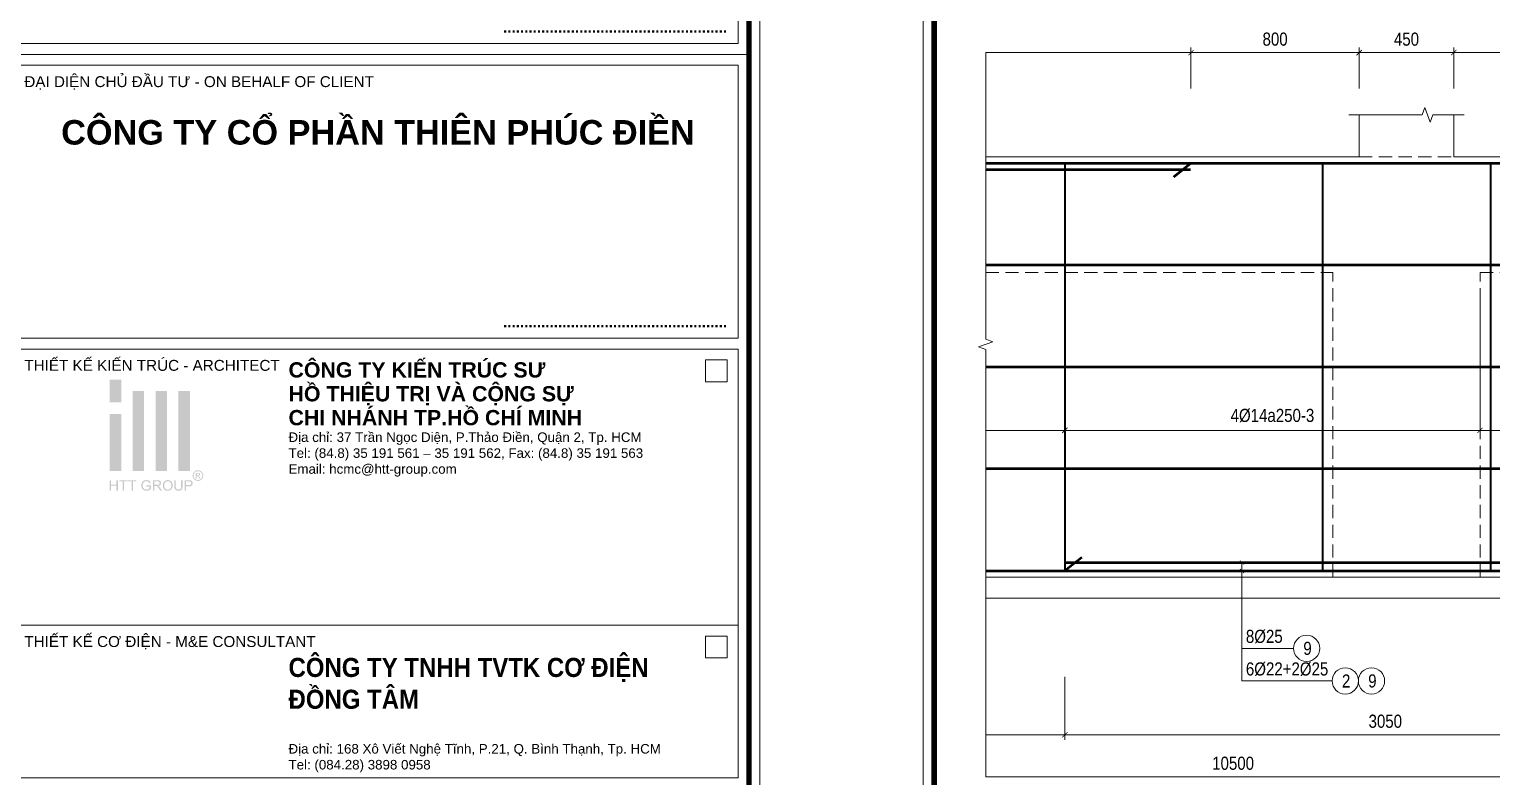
# Model space of a CAD drawing. Header units: millimetres. Extents: x 3014920 to 3563667, y -1638653 to -1356471.
# Drawn here: x 3232761 to 3239720, y -1613553 to -1609997 of the extents above; entities that cross this region are included whole.
import ezdxf
from ezdxf.enums import TextEntityAlignment as Align
from ezdxf.xclip import XClip

# ---------------------------------------------------------------- set-up
doc = ezdxf.new("R2010")
doc.units = ezdxf.units.MM
doc.header["$MEASUREMENT"] = 0
doc.header["$XCLIPFRAME"] = 0
doc.header["$PDMODE"] = 2
doc.linetypes.add('HIDDEN', pattern=[0.375, 0.25, -0.125])
doc.layers.get('0').update_dxf_attribs({"lineweight": 9})
doc.layers.get('Defpoints').update_dxf_attribs({"color": 10, "lineweight": 0})
for name, color, linetype, lineweight in [('CDAI', 21, 'Continuous', 40), ('CTHEP', 50, 'Continuous', 50), ('DBAO', 90, 'Continuous', 13), ('DGIONG', 130, 'Continuous', 13), ('DMo', 9, 'HIDDEN', 9), ('KTH', 154, 'Continuous', 9), ('Net khuat', 8, 'HIDDEN', 13), ('TEXT', 7, 'Continuous', 15)]:
    doc.layers.add(name, color=color, linetype=linetype, lineweight=lineweight)
doc.styles.add('CHG_XX_Khung ten$0$A1 BORDER$0$ARIAL', font='arial.ttf')
doc.styles.add('CHG_XX_Khung ten$0$A1 BORDER$0$Arial - Bold', font='arialbd.ttf', dxfattribs={"height": 2.5})
doc.styles.add('CHG_XX_Khung ten$0$A1 BORDER$0$Title Block DD$0$ARIAL', font='arial.ttf')
doc.styles.add('CHG_XX_Khung ten$0$A1 BORDER$0$Title Block DD$0$Arial - Bold', font='arialbd.ttf', dxfattribs={"height": 2.5})
doc.styles.add('Star-HelCon', font='VHELVCN_0.TTF')
doc.styles.add('TTP-HelCon', font='VHELVCN_0.TTF')
doc.styles.add('VNI-HELVE-CONDENSE', font='VHELVCN_0.TTF')
doc.dimstyles.new('kc-25', dxfattribs={"dimtxt": 62.5, "dimasz": 20, "dimexe": 20, "dimexo": 50, "dimgap": 25, "dimtad": 3, "dimdec": 0, "dimzin": 0, "dimdsep": 46, "dimtxsty": 'VNI-HELVE-CONDENSE', "dimblk": 'DIM', "dimcen": 2.5, "dimclrd": 256, "dimclre": 154, "dimclrt": 7, "dimaunit": 1, "dimadec": 0, "dimazin": 0, "dimtfac": 1, "dimtdec": 0, "dimtix": 1, "dimtmove": 0, "dimatfit": 3, "dimldrblk": 'DOT', "dimfxl": 1, "dimtolj": 1, "dimtzin": 0, "dimarcsym": 0})
doc.dimstyles.new('TTP-25', dxfattribs={"dimscale": 25, "dimtxt": 2.5, "dimasz": 1, "dimexe": 1, "dimexo": 1, "dimgap": 0.09, "dimtad": 0, "dimdec": 4, "dimrnd": 1, "dimzin": 9, "dimdsep": 46, "dimtxsty": 'TTP-HelCon', "dimblk": 'ARCHTICK', "dimcen": 0.09, "dimdle": 1.5, "dimclrd": 256, "dimclre": 256, "dimclrt": 7, "dimadec": 0, "dimazin": 0, "dimtfac": 1, "dimtdec": 4, "dimtmove": 0, "dimatfit": 3, "dimldrblk": 'ARCHTICK', "dimfxl": 1, "dimtvp": 1, "dimtolj": 1, "dimtzin": 0, "dimarcsym": 0})

# ---------------------------------------------------------------- blocks, each defined once
blk = doc.blocks.new('_ArchTick')
at = {"color": 0, "linetype": 'ByBlock', "const_width": 0.15}
blk.add_lwpolyline([(-0.5, -0.5), (0.5, 0.5)], dxfattribs=at)
blk = doc.blocks.new('*D638')
at = {"layer": 'Defpoints', "color": 0, "transparency": 16777216}
for p in [(24750, -602.9), (28050, -602.9), (28050, -800)]:
    blk.add_point(p, dxfattribs=at)
at = {"layer": 'KTH', "lineweight": -2, "transparency": 16777216}
for p, q in [((24750, -627.9), (24750, -825)), ((28050, -627.9), (28050, -825)), ((24712.5, -800), (28087.5, -800))]:
    blk.add_line(p, q, dxfattribs=at)
at = {"layer": 'KTH', "lineweight": -2, "transparency": 16777216, "xscale": 25, "yscale": 25, "zscale": 25, "rotation": 180}
blk.add_blockref('_ArchTick', (24750, -800), dxfattribs=at)
at = {"layer": 'KTH', "lineweight": -2, "transparency": 16777216, "xscale": 25, "yscale": 25, "zscale": 25}
blk.add_blockref('_ArchTick', (28050, -800), dxfattribs=at)
at = {"layer": 'KTH', "color": 7, "transparency": 16777216, "insert": (26400, -730.1), "char_height": 62.5, "attachment_point": 5, "style": 'TTP-HelCon'}
blk.add_mtext('\\A1;6Þ14a300-3', dxfattribs=at)
blk = doc.blocks.new('*D642')
at = {"layer": 'Defpoints', "color": 0, "transparency": 16777216}
for p in [(24750, -1729.8), (28700, -1729.8), (28700, -2030.8)]:
    blk.add_point(p, dxfattribs=at)
at = {"layer": 'KTH', "lineweight": -2, "transparency": 16777216}
for p, q in [((24750, -1754.8), (24750, -2055.8)), ((28700, -1754.8), (28700, -2055.8)), ((24712.5, -2030.8), (28737.5, -2030.8))]:
    blk.add_line(p, q, dxfattribs=at)
at = {"layer": 'KTH', "lineweight": -2, "transparency": 16777216, "xscale": 25, "yscale": 25, "zscale": 25, "rotation": 180}
blk.add_blockref('_ArchTick', (24750, -2030.8), dxfattribs=at)
at = {"layer": 'KTH', "lineweight": -2, "transparency": 16777216, "xscale": 25, "yscale": 25, "zscale": 25}
blk.add_blockref('_ArchTick', (28700, -2030.8), dxfattribs=at)
at = {"layer": 'KTH', "color": 7, "transparency": 16777216, "insert": (26725, -1967), "char_height": 62.5, "attachment_point": 5, "style": 'TTP-HelCon'}
blk.add_mtext('\\A1;3950', dxfattribs=at)
blk = doc.blocks.new('*D647')
at = {"layer": 'Defpoints', "color": 0, "transparency": 16777216}
for p in [(22750, -2030.8), (33200, -2129.8), (33200, -2230.8)]:
    blk.add_point(p, dxfattribs=at)
at = {"layer": 'KTH', "lineweight": -2, "transparency": 16777216}
for p, q in [((22750, -2055.8), (22750, -2255.8)), ((33200, -2154.8), (33200, -2255.8)), ((22712.5, -2230.8), (33237.5, -2230.8))]:
    blk.add_line(p, q, dxfattribs=at)
at = {"layer": 'KTH', "lineweight": -2, "transparency": 16777216, "xscale": 25, "yscale": 25, "zscale": 25, "rotation": 180}
blk.add_blockref('_ArchTick', (22750, -2230.8), dxfattribs=at)
at = {"layer": 'KTH', "lineweight": -2, "transparency": 16777216, "xscale": 25, "yscale": 25, "zscale": 25}
blk.add_blockref('_ArchTick', (33200, -2230.8), dxfattribs=at)
at = {"layer": 'KTH', "color": 7, "transparency": 16777216, "insert": (27975, -2166.9), "char_height": 62.5, "attachment_point": 5, "style": 'TTP-HelCon'}
blk.add_mtext('\\A1;10450', dxfattribs=at)
blk = doc.blocks.new('*D652')
at = {"layer": 'Defpoints', "color": 0, "transparency": 16777216}
for p in [(28750, 574), (24050, 300), (28750, 300)]:
    blk.add_point(p, dxfattribs=at)
at = {"layer": 'KTH', "lineweight": -2, "transparency": 16777216}
for p, q in [((24012.5, 574), (28787.5, 574)), ((24050, 325), (24050, 599)), ((28750, 325), (28750, 599))]:
    blk.add_line(p, q, dxfattribs=at)
at = {"layer": 'KTH', "lineweight": -2, "transparency": 16777216, "xscale": 25, "yscale": 25, "zscale": 25, "rotation": 180}
blk.add_blockref('_ArchTick', (24050, 574), dxfattribs=at)
at = {"layer": 'KTH', "lineweight": -2, "transparency": 16777216, "xscale": 25, "yscale": 25, "zscale": 25}
blk.add_blockref('_ArchTick', (28750, 574), dxfattribs=at)
at = {"layer": 'KTH', "color": 7, "transparency": 16777216, "insert": (26400, 637.8), "char_height": 62.5, "attachment_point": 5, "style": 'TTP-HelCon'}
blk.add_mtext('\\A1;4700', dxfattribs=at)
blk = doc.blocks.new('*D1928')
at = {"layer": 'Defpoints', "color": 0, "transparency": 16777216}
for p in [(62649.6, 496), (58849.7, 300), (62649.6, 300)]:
    blk.add_point(p, dxfattribs=at)
at = {"layer": 'KTH', "lineweight": -2, "transparency": 16777216}
for p, q in [((58812.2, 496), (62687.1, 496)), ((58849.7, 325), (58849.7, 521)), ((62649.6, 325), (62649.6, 521))]:
    blk.add_line(p, q, dxfattribs=at)
at = {"layer": 'KTH', "lineweight": -2, "transparency": 16777216, "xscale": 25, "yscale": 25, "zscale": 25, "rotation": 180}
blk.add_blockref('_ArchTick', (58849.7, 496), dxfattribs=at)
at = {"layer": 'KTH', "lineweight": -2, "transparency": 16777216, "xscale": 25, "yscale": 25, "zscale": 25}
blk.add_blockref('_ArchTick', (62649.6, 496), dxfattribs=at)
at = {"layer": 'KTH', "color": 7, "transparency": 16777216, "insert": (60749.7, 559.8), "char_height": 62.5, "attachment_point": 5, "style": 'TTP-HelCon'}
blk.add_mtext('\\A1;3800', dxfattribs=at)
blk = doc.blocks.new('*D1932')
at = {"layer": 'Defpoints', "color": 0, "transparency": 16777216}
for p in [(64600, 496), (63900, 300), (64600, 300)]:
    blk.add_point(p, dxfattribs=at)
at = {"layer": 'KTH', "lineweight": -2, "transparency": 16777216}
for p, q in [((63862.5, 496), (64637.5, 496)), ((63900, 325), (63900, 521)), ((64600, 325), (64600, 521))]:
    blk.add_line(p, q, dxfattribs=at)
at = {"layer": 'KTH', "lineweight": -2, "transparency": 16777216, "xscale": 25, "yscale": 25, "zscale": 25, "rotation": 180}
blk.add_blockref('_ArchTick', (63900, 496), dxfattribs=at)
at = {"layer": 'KTH', "lineweight": -2, "transparency": 16777216, "xscale": 25, "yscale": 25, "zscale": 25}
blk.add_blockref('_ArchTick', (64600, 496), dxfattribs=at)
at = {"layer": 'KTH', "color": 7, "transparency": 16777216, "insert": (64250, 559.8), "char_height": 62.5, "attachment_point": 5, "style": 'TTP-HelCon'}
blk.add_mtext('\\A1;700', dxfattribs=at)
blk = doc.blocks.new('*D1940')
at = {"layer": 'Defpoints', "color": 0, "transparency": 16777216}
for p in [(57600, -2448.4), (68100, -2448.4), (68100, -2949.4)]:
    blk.add_point(p, dxfattribs=at)
at = {"layer": 'KTH', "lineweight": -2, "transparency": 16777216}
for p, q in [((57600, -2473.4), (57600, -2974.4)), ((68100, -2473.4), (68100, -2974.4)), ((57562.5, -2949.4), (68137.5, -2949.4))]:
    blk.add_line(p, q, dxfattribs=at)
at = {"layer": 'KTH', "lineweight": -2, "transparency": 16777216, "xscale": 25, "yscale": 25, "zscale": 25, "rotation": 180}
blk.add_blockref('_ArchTick', (57600, -2949.4), dxfattribs=at)
at = {"layer": 'KTH', "lineweight": -2, "transparency": 16777216, "xscale": 25, "yscale": 25, "zscale": 25}
blk.add_blockref('_ArchTick', (68100, -2949.4), dxfattribs=at)
at = {"layer": 'KTH', "color": 7, "transparency": 16777216, "insert": (62850, -2885.5), "char_height": 62.5, "attachment_point": 5, "style": 'TTP-HelCon'}
blk.add_mtext('\\A1;10500', dxfattribs=at)
blk = doc.blocks.new('*D1949')
at = {"layer": 'Defpoints', "color": 0, "transparency": 16777216}
for p in [(60750, -2448.4), (62049.4, -2448.4), (60750, -2749.4)]:
    blk.add_point(p, dxfattribs=at)
at = {"layer": 'KTH', "lineweight": -2, "transparency": 16777216}
for p, q in [((60750, -2473.4), (60750, -2774.4)), ((62049.4, -2473.4), (62049.4, -2774.4)), ((62086.9, -2749.4), (60712.5, -2749.4))]:
    blk.add_line(p, q, dxfattribs=at)
at = {"layer": 'KTH', "lineweight": -2, "transparency": 16777216, "xscale": 25, "yscale": 25, "zscale": 25, "rotation": 180}
blk.add_blockref('_ArchTick', (60750, -2749.4), dxfattribs=at)
at = {"layer": 'KTH', "lineweight": -2, "transparency": 16777216, "xscale": 25, "yscale": 25, "zscale": 25}
blk.add_blockref('_ArchTick', (62049.4, -2749.4), dxfattribs=at)
at = {"layer": 'KTH', "color": 7, "transparency": 16777216, "insert": (61399.7, -2685.6), "char_height": 62.5, "attachment_point": 5, "style": 'TTP-HelCon'}
blk.add_mtext('\\A1;1299', dxfattribs=at)
blk = doc.blocks.new('*D1954')
at = {"layer": 'Defpoints', "color": 0, "transparency": 16777216}
for p in [(64025, -627.9), (65099.9, -627.9), (65099.9, -1301.2)]:
    blk.add_point(p, dxfattribs=at)
at = {"layer": 'KTH', "lineweight": -2, "transparency": 16777216}
for p, q in [((64025, -652.9), (64025, -1326.2)), ((65099.9, -652.9), (65099.9, -1326.2)), ((63987.5, -1301.2), (65137.4, -1301.2))]:
    blk.add_line(p, q, dxfattribs=at)
at = {"layer": 'KTH', "lineweight": -2, "transparency": 16777216, "xscale": 25, "yscale": 25, "zscale": 25, "rotation": 180}
blk.add_blockref('_ArchTick', (64025, -1301.2), dxfattribs=at)
at = {"layer": 'KTH', "lineweight": -2, "transparency": 16777216, "xscale": 25, "yscale": 25, "zscale": 25}
blk.add_blockref('_ArchTick', (65099.9, -1301.2), dxfattribs=at)
at = {"layer": 'KTH', "color": 7, "transparency": 16777216, "insert": (64562.5, -1231.3), "char_height": 62.5, "attachment_point": 5, "style": 'TTP-HelCon'}
blk.add_mtext('\\A1;4Þ14a250-3', dxfattribs=at)
blk = doc.blocks.new('*D1955')
at = {"layer": 'Defpoints', "color": 0, "transparency": 16777216}
for p in [(60750, -627.9), (62049.4, -627.9), (62049.4, -1301.2)]:
    blk.add_point(p, dxfattribs=at)
at = {"layer": 'KTH', "lineweight": -2, "transparency": 16777216}
for p, q in [((60750, -652.9), (60750, -1326.2)), ((62049.4, -652.9), (62049.4, -1326.2)), ((60712.5, -1301.2), (62086.9, -1301.2))]:
    blk.add_line(p, q, dxfattribs=at)
at = {"layer": 'KTH', "lineweight": -2, "transparency": 16777216, "xscale": 25, "yscale": 25, "zscale": 25, "rotation": 180}
blk.add_blockref('_ArchTick', (60750, -1301.2), dxfattribs=at)
at = {"layer": 'KTH', "lineweight": -2, "transparency": 16777216, "xscale": 25, "yscale": 25, "zscale": 25}
blk.add_blockref('_ArchTick', (62049.4, -1301.2), dxfattribs=at)
at = {"layer": 'KTH', "color": 7, "transparency": 16777216, "insert": (61399.7, -1231.3), "char_height": 62.5, "attachment_point": 5, "style": 'TTP-HelCon'}
blk.add_mtext('\\A1;4Þ14a300-3', dxfattribs=at)
blk = doc.blocks.new('*D1956')
at = {"layer": 'Defpoints', "color": 0, "transparency": 16777216}
for p in [(62049.4, -627.9), (64025, -627.9), (64025, -1301.2)]:
    blk.add_point(p, dxfattribs=at)
at = {"layer": 'KTH', "lineweight": -2, "transparency": 16777216}
for p, q in [((62049.4, -652.9), (62049.4, -1326.2)), ((64025, -652.9), (64025, -1326.2)), ((62011.9, -1301.2), (64062.5, -1301.2))]:
    blk.add_line(p, q, dxfattribs=at)
at = {"layer": 'KTH', "lineweight": -2, "transparency": 16777216, "xscale": 25, "yscale": 25, "zscale": 25, "rotation": 180}
blk.add_blockref('_ArchTick', (62049.4, -1301.2), dxfattribs=at)
at = {"layer": 'KTH', "lineweight": -2, "transparency": 16777216, "xscale": 25, "yscale": 25, "zscale": 25}
blk.add_blockref('_ArchTick', (64025, -1301.2), dxfattribs=at)
at = {"layer": 'KTH', "color": 7, "transparency": 16777216, "insert": (63037.2, -1231.3), "char_height": 62.5, "attachment_point": 5, "style": 'TTP-HelCon'}
blk.add_mtext('\\A1;4Þ14a250-3', dxfattribs=at)
blk = doc.blocks.new('*D1958')
at = {"layer": 'Defpoints', "color": 0, "transparency": 16777216}
for p in [(63450, 496), (62649.6, 300), (63450, 300)]:
    blk.add_point(p, dxfattribs=at)
at = {"layer": 'KTH', "lineweight": -2, "transparency": 16777216}
for p, q in [((62612.1, 496), (63487.5, 496)), ((62649.6, 325), (62649.6, 521)), ((63450, 325), (63450, 521))]:
    blk.add_line(p, q, dxfattribs=at)
at = {"layer": 'KTH', "lineweight": -2, "transparency": 16777216, "xscale": 25, "yscale": 25, "zscale": 25, "rotation": 180}
blk.add_blockref('_ArchTick', (62649.6, 496), dxfattribs=at)
at = {"layer": 'KTH', "lineweight": -2, "transparency": 16777216, "xscale": 25, "yscale": 25, "zscale": 25}
blk.add_blockref('_ArchTick', (63450, 496), dxfattribs=at)
at = {"layer": 'KTH', "color": 7, "transparency": 16777216, "insert": (63049.8, 559.8), "char_height": 62.5, "attachment_point": 5, "style": 'TTP-HelCon'}
blk.add_mtext('\\A1;800', dxfattribs=at)
blk = doc.blocks.new('*D1960')
at = {"layer": 'Defpoints', "color": 0, "transparency": 16777216}
for p in [(62049.4, -2448.4), (65098.9, -2473.4), (62049.4, -2749.4)]:
    blk.add_point(p, dxfattribs=at)
at = {"layer": 'KTH', "lineweight": -2, "transparency": 16777216}
for p, q in [((62049.4, -2473.4), (62049.4, -2774.4)), ((65098.9, -2498.4), (65098.9, -2774.4)), ((65136.4, -2749.4), (62011.9, -2749.4))]:
    blk.add_line(p, q, dxfattribs=at)
at = {"layer": 'KTH', "lineweight": -2, "transparency": 16777216, "xscale": 25, "yscale": 25, "zscale": 25, "rotation": 180}
blk.add_blockref('_ArchTick', (62049.4, -2749.4), dxfattribs=at)
at = {"layer": 'KTH', "lineweight": -2, "transparency": 16777216, "xscale": 25, "yscale": 25, "zscale": 25}
blk.add_blockref('_ArchTick', (65098.9, -2749.4), dxfattribs=at)
at = {"layer": 'KTH', "color": 7, "transparency": 16777216, "insert": (63574.2, -2685.6), "char_height": 62.5, "attachment_point": 5, "style": 'TTP-HelCon'}
blk.add_mtext('\\A1;3050', dxfattribs=at)
blk = doc.blocks.new('DIM')
h = blk.add_hatch(color=1)
h.paths.add_polyline_path([(0.49, 0.29, 1), (0.29, 0.49), (-0.19, 0), (0.19, 0)])
h.paths.add_polyline_path([(0.19, 0), (-0.19, 0), (-0.49, -0.29, 1), (-0.29, -0.49)])
at = {"color": 9}
for p, q in [((-0.19, 0), (-1.5, 0)), ((0.19, 0), (1.5, 0))]:
    blk.add_line(p, q, dxfattribs=at)
at = {"color": 1}
for p, q in [((-0.49, -0.29), (0.29, 0.49)), ((-0.29, -0.49), (0.49, 0.29)), ((-0.19, 0), (0.19, 0))]:
    blk.add_line(p, q, dxfattribs=at)
blk.add_arc((-0.39, -0.39), 0.138, 135, 315, dxfattribs=at)
blk = doc.blocks.new('*D1966')
at = {"layer": 'Defpoints', "color": 0, "transparency": 16777216}
for p in [(63450, 496), (63450, 300), (63900, 300)]:
    blk.add_point(p, dxfattribs=at)
at = {"layer": 'KTH', "lineweight": -2, "transparency": 16777216}
for p, q in [((63937.5, 496), (63412.5, 496)), ((63450, 325), (63450, 521)), ((63900, 325), (63900, 521))]:
    blk.add_line(p, q, dxfattribs=at)
at = {"layer": 'KTH', "lineweight": -2, "transparency": 16777216, "xscale": 25, "yscale": 25, "zscale": 25, "rotation": 180}
blk.add_blockref('_ArchTick', (63450, 496), dxfattribs=at)
at = {"layer": 'KTH', "lineweight": -2, "transparency": 16777216, "xscale": 25, "yscale": 25, "zscale": 25}
blk.add_blockref('_ArchTick', (63900, 496), dxfattribs=at)
at = {"layer": 'KTH', "color": 7, "transparency": 16777216, "insert": (63675, 559.8), "char_height": 62.5, "attachment_point": 5, "style": 'TTP-HelCon'}
blk.add_mtext('\\A1;450', dxfattribs=at)
blk = doc.blocks.new('CHG_XX_Khung ten$0$A1 BORDER$0$HTT-Logo')
at = {"true_color": 0x134fb3}
h = blk.add_hatch(color=154, dxfattribs=at)
h.paths.add_polyline_path([(3, 29.1), (0, 29.1), (0, 23.1), (3, 23.1)])
h.paths.add_polyline_path([(3, 20.1), (0, 20.1), (0, 5.1), (3, 5.1)])
h.paths.add_polyline_path([(9, 26.1), (6, 26.1), (6, 5.1), (9, 5.1)])
h.paths.add_polyline_path([(15, 26.1), (12, 26.1), (12, 5.1), (15, 5.1)])
h.paths.add_polyline_path([(21, 26.1), (18, 26.1), (18, 5.1), (21, 5.1)])
h.paths.add_polyline_path([(2.12, 2.7), (1.76, 2.7), (1.76, 1.59), (0.36, 1.59), (0.36, 2.7), (0, 2.7), (0, 0), (0.36, 0), (0.36, 1.27), (1.76, 1.27), (1.76, 0), (2.12, 0)])
h.paths.add_polyline_path([(4.65, 2.7), (2.51, 2.7), (2.51, 2.38), (3.4, 2.38), (3.4, 0), (3.76, 0), (3.76, 2.38), (4.65, 2.38)])
h.paths.add_polyline_path([(6.95, 2.7), (4.81, 2.7), (4.81, 2.38), (5.7, 2.38), (5.7, 0), (6.06, 0), (6.06, 2.38), (6.95, 2.38)])
h.paths.add_polyline_path([(8.64, 1.36), (8.64, 1.41), (8.66, 1.58), (8.69, 1.75), (8.75, 1.9), (8.81, 2.03), (8.92, 2.17), (9.05, 2.28), (9.2, 2.37), (9.29, 2.39), (9.45, 2.43), (9.65, 2.44), (9.84, 2.42), (10, 2.37), (10.14, 2.29), (10.26, 2.18), (10.34, 2.03), (10.41, 1.86), (10.73, 1.95), (10.68, 2.11), (10.61, 2.26), (10.53, 2.39), (10.45, 2.47), (10.31, 2.57), (10.16, 2.65), (10.13, 2.66), (9.97, 2.71), (9.8, 2.74), (9.63, 2.75), (9.55, 2.74), (9.38, 2.73), (9.21, 2.7), (9.06, 2.65), (8.91, 2.58), (8.88, 2.56), (8.75, 2.47), (8.63, 2.36), (8.53, 2.23), (8.44, 2.07), (8.41, 1.99), (8.35, 1.84), (8.31, 1.68), (8.28, 1.51), (8.27, 1.34), (8.28, 1.26), (8.29, 1.09), (8.32, 0.92), (8.38, 0.77), (8.44, 0.62), (8.46, 0.58), (8.55, 0.44), (8.66, 0.32), (8.79, 0.21), (8.93, 0.12), (9, 0.09), (9.15, 0.03), (9.31, -0.01), (9.48, -0.04), (9.65, -0.05), (9.73, -0.04), (9.9, -0.03), (10.07, 0.01), (10.23, 0.06), (10.34, 0.11), (10.48, 0.18), (10.63, 0.27), (10.77, 0.38), (10.77, 1.38), (9.63, 1.38), (9.63, 1.06), (10.42, 1.06), (10.42, 0.56), (10.39, 0.53), (10.26, 0.45), (10.09, 0.37), (9.96, 0.32), (9.8, 0.29), (9.63, 0.28), (9.62, 0.28), (9.45, 0.29), (9.28, 0.33), (9.12, 0.4), (8.97, 0.49), (8.86, 0.61), (8.77, 0.75), (8.73, 0.85), (8.68, 1), (8.65, 1.17)])
h.paths.add_polyline_path([(13.16, 1.39), (13.28, 1.48), (13.3, 1.51), (13.39, 1.64), (13.44, 1.79), (13.46, 1.96), (13.46, 2.06), (13.42, 2.22), (13.35, 2.37), (13.31, 2.43), (13.19, 2.55), (13.05, 2.63), (13.01, 2.64), (12.87, 2.67), (12.7, 2.69), (12.5, 2.7), (11.3, 2.7), (11.3, 0), (11.66, 0), (11.66, 1.2), (12.07, 1.2), (12.11, 1.2), (12.28, 1.19), (12.44, 1.11), (12.49, 1.07), (12.62, 0.93), (12.67, 0.86), (12.77, 0.73), (12.88, 0.56), (13.23, 0), (13.68, 0), (13.21, 0.73), (13.13, 0.85), (13.03, 0.98), (12.92, 1.09), (12.86, 1.14), (12.7, 1.23), (12.86, 1.26), (13.03, 1.31)])
h.paths.add_polyline_path([(11.66, 1.51), (11.66, 2.4), (12.51, 2.4), (12.67, 2.39), (12.83, 2.35), (12.97, 2.27), (13.06, 2.13), (13.09, 1.96), (13.08, 1.87), (13.02, 1.72), (12.96, 1.64), (12.8, 1.55), (12.62, 1.52), (12.43, 1.51)], flags=16)
h.paths.add_polyline_path([(16.49, 1.43), (16.48, 1.6), (16.44, 1.77), (16.4, 1.92), (16.34, 2.07), (16.33, 2.09), (16.24, 2.23), (16.14, 2.36), (16.02, 2.47), (15.88, 2.57), (15.85, 2.59), (15.7, 2.66), (15.54, 2.71), (15.38, 2.74), (15.2, 2.75), (15.15, 2.75), (14.98, 2.73), (14.82, 2.7), (14.66, 2.64), (14.52, 2.57), (14.39, 2.48), (14.27, 2.37), (14.18, 2.26), (14.1, 2.14), (14.03, 2), (13.98, 1.84), (13.94, 1.68), (13.92, 1.5), (13.91, 1.31), (13.91, 1.29), (13.92, 1.12), (13.95, 0.96), (14, 0.8), (14.07, 0.64), (14.07, 0.62), (14.16, 0.48), (14.26, 0.35), (14.38, 0.23), (14.52, 0.14), (14.56, 0.12), (14.71, 0.04), (14.86, -0.01), (15.03, -0.04), (15.2, -0.05), (15.21, -0.05), (15.38, -0.03), (15.55, 0), (15.7, 0.05), (15.86, 0.12), (15.87, 0.13), (16.01, 0.22), (16.13, 0.33), (16.24, 0.46), (16.33, 0.61), (16.36, 0.69), (16.42, 0.84), (16.46, 1), (16.48, 1.17), (16.49, 1.35)])
h.paths.add_polyline_path([(14.28, 1.45), (14.3, 1.64), (14.34, 1.81), (14.4, 1.95), (14.47, 2.08), (14.57, 2.2), (14.73, 2.32), (14.88, 2.38), (15.04, 2.43), (15.21, 2.44), (15.38, 2.42), (15.54, 2.38), (15.69, 2.31), (15.82, 2.2), (15.93, 2.07), (16.01, 1.93), (16.04, 1.85), (16.09, 1.7), (16.12, 1.53), (16.12, 1.32), (16.11, 1.12), (16.08, 0.95), (16.03, 0.79), (15.96, 0.66), (15.86, 0.54), (15.8, 0.48), (15.67, 0.38), (15.53, 0.32), (15.37, 0.27), (15.2, 0.26), (15.12, 0.26), (14.95, 0.29), (14.8, 0.35), (14.67, 0.43), (14.54, 0.54), (14.45, 0.66), (14.37, 0.8), (14.32, 0.95), (14.29, 1.12), (14.28, 1.31)], flags=16)
h.paths.add_polyline_path([(17.31, 2.7), (16.96, 2.7), (16.96, 1.12), (16.96, 0.93), (16.98, 0.75), (17.02, 0.6), (17.06, 0.46), (17.07, 0.44), (17.15, 0.3), (17.27, 0.18), (17.4, 0.08), (17.51, 0.03), (17.67, -0.01), (17.84, -0.04), (18.02, -0.05), (18.2, -0.04), (18.37, -0.01), (18.52, 0.04), (18.66, 0.1), (18.68, 0.12), (18.81, 0.22), (18.91, 0.35), (18.99, 0.49), (19.02, 0.61), (19.06, 0.76), (19.07, 0.94), (19.08, 1.14), (19.08, 2.7), (18.72, 2.7), (18.72, 1.14), (18.72, 1.06), (18.71, 0.86), (18.68, 0.69), (18.62, 0.55), (18.55, 0.45), (18.49, 0.4), (18.36, 0.33), (18.19, 0.29), (17.99, 0.28), (17.92, 0.28), (17.75, 0.31), (17.6, 0.37), (17.46, 0.48), (17.38, 0.63), (17.34, 0.77), (17.32, 0.94), (17.31, 1.14)])
h.paths.add_polyline_path([(21.42, 1.25), (21.52, 1.34), (21.6, 1.45), (21.67, 1.59), (21.72, 1.75), (21.73, 1.92), (21.73, 1.97), (21.71, 2.13), (21.65, 2.29), (21.56, 2.44), (21.44, 2.55), (21.42, 2.56), (21.27, 2.63), (21.1, 2.67), (21.05, 2.68), (20.89, 2.7), (20.69, 2.7), (19.67, 2.7), (19.67, 0), (20.03, 0), (20.03, 1.1), (20.72, 1.1), (20.76, 1.1), (20.96, 1.11), (21.14, 1.14), (21.29, 1.19)])
h.paths.add_polyline_path([(20.03, 1.42), (20.03, 2.38), (20.72, 2.38), (20.93, 2.37), (21.06, 2.36), (21.16, 2.31), (21.28, 2.2), (21.34, 2.08), (21.37, 1.91), (21.36, 1.82), (21.31, 1.67), (21.22, 1.54), (21.09, 1.47), (20.93, 1.43), (20.73, 1.42)], flags=16)
h.paths.add_polyline_path([(23.87, 2.76), (24.01, 2.85), (24.13, 2.96), (24.24, 3.09), (24.33, 3.24), (24.35, 3.28), (24.42, 3.44), (24.47, 3.6), (24.5, 3.76), (24.51, 3.93), (24.51, 3.98), (24.49, 4.15), (24.46, 4.31), (24.4, 4.47), (24.33, 4.62), (24.29, 4.69), (24.19, 4.82), (24.08, 4.94), (23.95, 5.05), (23.81, 5.14), (23.77, 5.16), (23.61, 5.23), (23.45, 5.28), (23.29, 5.31), (23.12, 5.32), (23.08, 5.31), (22.92, 5.3), (22.76, 5.27), (22.6, 5.21), (22.44, 5.14), (22.38, 5.1), (22.24, 5.01), (22.12, 4.89), (22.01, 4.77), (21.92, 4.62), (21.89, 4.57), (21.82, 4.41), (21.77, 4.25), (21.74, 4.09), (21.73, 3.93), (21.73, 3.87), (21.75, 3.71), (21.79, 3.55), (21.84, 3.39), (21.92, 3.24), (21.95, 3.18), (22.05, 3.04), (22.16, 2.92), (22.29, 2.81), (22.43, 2.72), (22.48, 2.7), (22.64, 2.63), (22.79, 2.58), (22.96, 2.55), (23.12, 2.54), (23.18, 2.54), (23.34, 2.55), (23.5, 2.59), (23.66, 2.65), (23.82, 2.72)])
h.paths.add_polyline_path([(22.55, 2.92), (22.45, 2.98), (22.32, 3.09), (22.21, 3.21), (22.12, 3.35), (22.07, 3.44), (22.01, 3.6), (21.98, 3.76), (21.96, 3.93), (21.97, 4.03), (22, 4.19), (22.05, 4.35), (22.12, 4.51), (22.18, 4.61), (22.29, 4.73), (22.41, 4.85), (22.56, 4.94), (22.64, 4.98), (22.8, 5.04), (22.96, 5.07), (23.12, 5.09), (23.21, 5.08), (23.37, 5.06), (23.53, 5.01), (23.69, 4.94), (23.79, 4.88), (23.92, 4.77), (24.03, 4.65), (24.13, 4.51), (24.17, 4.41), (24.23, 4.25), (24.27, 4.09), (24.28, 3.93), (24.28, 3.83), (24.25, 3.67), (24.2, 3.51), (24.13, 3.35), (24.07, 3.25), (23.96, 3.13), (23.84, 3.01), (23.7, 2.92), (23.61, 2.87), (23.45, 2.81), (23.29, 2.78), (23.12, 2.77), (23.02, 2.77), (22.86, 2.8), (22.7, 2.85)], flags=16)
h.paths.add_polyline_path([(22.51, 3.16), (22.51, 4.65), (23.03, 4.65), (23.23, 4.64), (23.4, 4.62), (23.55, 4.52), (23.6, 4.47), (23.66, 4.31), (23.67, 4.25), (23.64, 4.09), (23.55, 3.96), (23.42, 3.87), (23.24, 3.82), (23.37, 3.75), (23.46, 3.64), (23.57, 3.47), (23.77, 3.16), (23.47, 3.16), (23.34, 3.39), (23.23, 3.58), (23.14, 3.7), (23.09, 3.74), (22.94, 3.79), (22.9, 3.79), (22.76, 3.79), (22.76, 3.16)], flags=0)
h.paths.add_polyline_path([(22.76, 4), (22.76, 4.45), (23.03, 4.45), (23.13, 4.45), (23.27, 4.42), (23.37, 4.35), (23.41, 4.21), (23.33, 4.06), (23.24, 4.02), (23.05, 4)], flags=0)
blk = doc.blocks.new('CHG_XX_Khung ten')
blk.add_line((687, 422.69), (824, 422.69))
for points in [[(15, 579), (826, 579), (826, 15), (15, 15)], [(816, 362.62), (820, 362.62), (820, 366.62), (816, 366.62)], [(816, 311.93), (820, 311.93), (820, 315.93), (816, 315.93)]]:
    blk.add_lwpolyline(points, close=True)
at = {"color": 4, "linetype": 'Continuous', "const_width": 1}
blk.add_lwpolyline([(17, 577), (824, 577), (824, 17), (17, 17)], close=True, dxfattribs=at)
at = {"linetype": 'Continuous'}
for points in [[(689, 471), (822, 471), (822, 424.69), (689, 424.69)], [(689, 368.62), (822, 368.62), (822, 317.93), (689, 317.93)], [(689, 317.93), (822, 317.93), (822, 289.93), (689, 289.93)]]:
    blk.add_lwpolyline(points, close=True, dxfattribs=at)
at = {"xscale": 0.7, "yscale": 0.7, "zscale": 0.7}
blk.add_blockref('CHG_XX_Khung ten$0$A1 BORDER$0$HTT-Logo', (706.68, 342.64), dxfattribs=at)
at = {"style": 'CHG_XX_Khung ten$0$A1 BORDER$0$Title Block DD$0$Arial - Bold'}
for p in [(820, 427.69), (820, 373.62)]:
    blk.add_text('.....................................................', height=2, dxfattribs=at).set_placement(p, align=Align.MIDDLE_RIGHT)
for s, style, p in [('ĐẠI DIỆN CHỦ ĐẦU TƯ - ON BEHALF OF CLIENT ', 'CHG_XX_Khung ten$0$A1 BORDER$0$Title Block DD$0$ARIAL', (691, 417.69)), ('THIẾT KẾ KIẾN TRÚC - ARCHITECT', 'CHG_XX_Khung ten$0$A1 BORDER$0$ARIAL', (691, 365.62)), ('THIẾT KẾ CƠ ĐIỆN - M&E CONSULTANT', 'CHG_XX_Khung ten$0$A1 BORDER$0$ARIAL', (691, 314.93))]:
    blk.add_text(s, height=2, dxfattribs=dict(style=style)).set_placement(p, align=Align.MIDDLE_LEFT)
at = {"ltscale": 10, "insert": (739.49, 366.19), "char_height": 2.8, "width": 76.248, "attachment_point": 1, "line_spacing_factor": 0.938532, "style": 'CHG_XX_Khung ten$0$A1 BORDER$0$Arial - Bold'}
blk.add_mtext('CÔNG TY KIẾN TRÚC SƯ\\PHỒ THIỆU TRỊ VÀ CỘNG SỰ\\PCHI NHÁNH TP.HỒ CHÍ MINH', dxfattribs=at)
at = {"ltscale": 10}
for s, insert, char_height, width, attachment_point, style in [('Địa chỉ: 37 Trần Ngọc Diện, P.Thảo Điền, Quận 2, Tp. HCM\\PTel: (84.8) 35 191 561 – 35 191 562, Fax: (84.8) 35 191 563\\PEmail: hcmc@htt-group.com', (739.49, 345.2), 1.75, 83.001, 7, 'CHG_XX_Khung ten$0$A1 BORDER$0$ARIAL'), ('{\\W0.9;CÔNG TY TNHH TVTK CƠ ĐIỆN \\PĐỒNG TÂM}', (739.49, 311.93), 3.5, 76.248, 1, 'CHG_XX_Khung ten$0$A1 BORDER$0$Arial - Bold'), ('\\pt8.75;Địa chỉ: 168 Xô Viết Nghệ Tĩnh, P.21, Q. Bình Thạnh, Tp. HCM \\P\\ptz;Tel: (084.28) 3898 0958', (739.49, 290.93), 1.75, 83.001, 7, 'CHG_XX_Khung ten$0$A1 BORDER$0$ARIAL')]:
    blk.add_mtext(s, dxfattribs=dict(at, insert=insert, char_height=char_height, width=width, attachment_point=attachment_point, style=style))
at = {"ltscale": 10, "insert": (755.91, 410.64), "char_height": 4.5, "width": 121.2929, "attachment_point": 2, "style": 'CHG_XX_Khung ten$0$A1 BORDER$0$Title Block DD$0$Arial - Bold', "bg_fill": 2}
blk.add_mtext('CÔNG TY CỔ PHẦN THIÊN PHÚC ĐIỀN', dxfattribs=at)
at = {"linetype": 'Continuous'}
blk.add_lwpolyline([(689, 420.69), (822, 420.69), (822, 370.62), (689, 370.62)], close=True, dxfattribs=at)
blk = doc.blocks.new('2Y-18')
at = {"layer": 'CTHEP'}
for p, q in [((1530, -30), (33160, -30)), ((28749.99992, -60), (24049.99992, -60)), ((33139.28463, -500), (1560, -500))]:
    blk.add_line(p, q, dxfattribs=at)
blk.add_lwpolyline([(1530, -970), (33160, -970), (33160, -370.27649)], dxfattribs=at)
at = {"layer": 'DBAO', "linetype": 'Continuous'}
blk.add_line((22949.99992, 0), (29850, 0), dxfattribs=at)
at = {"layer": 'DBAO', "linetype": 'Continuous', "flags": 128}
for points in [[(23075, -1000), (32500, -1000)], [(23175, -1100), (32400, -1100)]]:
    blk.add_lwpolyline(points, dxfattribs=at)
at = {"layer": 'Net khuat', "ltscale": 250}
blk.add_line((23075, -550), (32500, -550), dxfattribs=at)
at = {"layer": 'KTH'}
for base, p1, p2, picture, middle in [((28749.99992, 574.00461), (24049.99992, 300), (28749.99992, 300), '*D652', (26399.99992, 637.83794)), ((33200, -2230.77372), (22750, -2030.81798), (33200, -2129.77372), '*D647', (27975, -2166.94039))]:
    dim = blk.add_linear_dim(base=base, p1=p1, p2=p2, angle=180, dimstyle='TTP-25', override={"dimtmove": 1}, dxfattribs=at)
    dim.commit()
    dim.dimension.update_dxf_attribs({"geometry": picture, "text_midpoint": middle})
dim = blk.add_linear_dim(base=(28049.99992, -800), p1=(24749.99992, -602.86333), p2=(28049.99992, -602.86333), text='6Þ14a300-3', dimstyle='TTP-25', override={"dimtmove": 1}, dxfattribs=at)
dim.commit()
dim.dimension.update_dxf_attribs({"geometry": '*D638', "text_midpoint": (26399.99992, -730.08334)})
dim = blk.add_linear_dim(base=(28699.99992, -2030.81798), p1=(24749.99992, -1729.77372), p2=(28699.99992, -1729.77372), dimstyle='TTP-25', override={"dimtmove": 1}, dxfattribs=at)
dim.commit()
dim.dimension.update_dxf_attribs({"geometry": '*D642', "text_midpoint": (26724.99992, -1966.98465)})
blk = doc.blocks.new('2Y-39')
at = {"layer": 'CDAI', "elevation": 0}
blk.add_lwpolyline([(62049.40103, -30), (62049.40103, -1970)], dxfattribs=at)
at = {"layer": 'CDAI'}
for points in [[(63274.99997, -29.99806), (63274.99997, -1969.99806)], [(64074.99997, -29.99806), (64074.99997, -1969.99806)]]:
    blk.add_lwpolyline(points, dxfattribs=at)
at = {"layer": 'CTHEP'}
for p, q in [((62568.19159, -94.52741), (62649.61748, -30.00192)), ((73731.99983, -515), (49133.01281, -515)), ((73731.99983, -1000), (49133.01281, -1000)), ((73731.99983, -1485), (49133.01281, -1485)), ((62130.82692, -1905.47643), (62049.40103, -1970.00193)), ((49045.7992, -1970), (73770.00002, -1970))]:
    blk.add_line(p, q, dxfattribs=at)
for points in [[(49045.7992, -534.65692), (49045.7992, -30), (73770.00002, -30), (73770.00002, -530.00001)], [(58849.72173, -60.00195), (62647.03349, -60.00195)], [(62049.40103, -1930), (65099.93817, -1930)]]:
    blk.add_lwpolyline(points, dxfattribs=at)
at = {"layer": 'DBAO', "linetype": 'Continuous'}
for p, q in [((63449.99997, 200.00195), (63449.99997, 0.00195)), ((63899.99997, 0.00195), (63899.99997, 200.00195)), ((63449.99997, 0.00195), (58049.99998, 0.00195)), ((63899.99997, 0.00195), (68449.99997, 0.00193)), ((49000.00001, -2000), (73799.99996, -2000)), ((49000.00001, -2100), (73799.99996, -2100))]:
    blk.add_line(p, q, dxfattribs=at)
at = {"layer": 'DGIONG', "linetype": 'Continuous', "flags": 128}
blk.add_lwpolyline([(63949.99997, 200.00195), (63799.99989, 200.00195), (63787.49989, 165.65848), (63762.49989, 234.34542), (63749.99989, 200.00195), (63399.98497, 200.00195)], dxfattribs=at)
at = {"layer": 'DGIONG'}
for centre in [(63199.9487, -2338.46055), (63383.6417, -2493.4415), (63508.6417, -2493.4415)]:
    blk.add_circle(centre, 62.5, dxfattribs=at)
at = {"layer": 'Net khuat', "ltscale": 250}
for p, q in [((57599.99998, 0.00195), (63449.99997, 0.00195)), ((63449.99997, 0.00195), (63899.99997, 0.00195)), ((63899.99997, 0.00195), (63899.99997, 0.00195)), ((58174.99998, -549.99805), (63324.99997, -549.99805)), ((63324.99997, -1999.99805), (63324.99997, -549.99805)), ((64024.99997, -1999.99805), (64024.99997, -550)), ((64024.99997, -550), (68324.99261, -550))]:
    blk.add_line(p, q, dxfattribs=at)
at = {"layer": 'TEXT', "style": 'TTP-HelCon'}
for s, p in [('8Þ25', (62910.83382, -2312.60755, 0)), ('6Þ22+2Þ25', (62910.83382, -2467.58856, 0))]:
    blk.add_text(s, height=62.5, dxfattribs=at).set_placement(p)
at = {"layer": 'TEXT', "style": 'Star-HelCon'}
for s, p in [('9', (63204.11536, -2338.46055)), ('2', (63387.80836, -2493.4415)), ('9', (63512.80836, -2493.4415))]:
    blk.add_text(s, height=62.5, dxfattribs=at).set_placement(p, align=Align.MIDDLE)
at = {"layer": 'KTH'}
for base, p1, p2, picture, middle in [((62649.6174817355, 495.9616421792), (58849.7217311514, 299.9980677543), (62649.6174817355, 299.9980677543), '*D1928', (60749.6696064435, 559.7949755125)), ((68099.99997, -2949.35724), (57599.99997, -2448.35724), (68099.99997, -2448.35724), '*D1940', (62849.99997, -2885.5239))]:
    dim = blk.add_linear_dim(base=base, p1=p1, p2=p2, angle=180, dimstyle='TTP-25', override={"dimtmove": 1}, dxfattribs=at)
    dim.commit()
    dim.dimension.update_dxf_attribs({"geometry": picture, "text_midpoint": middle})
for base, p1, p2, picture, middle in [((63449.99997, 495.96164), (62649.61748, 299.99807), (63449.99997, 299.99807), '*D1958', (63049.80872, 559.79498)), ((64599.99999, 495.96164), (63899.99997, 299.99807), (64599.99999, 299.99807), '*D1932', (64249.99998, 559.79498)), ((60749.999984, -2749.401499), (62049.401026, -2448.357237), (60749.999984, -2448.357207), '*D1949', (61399.700505, -2685.568165)), ((62049.40103, -2749.4015), (65098.93817, -2473.35724), (62049.40103, -2448.35724), '*D1960', (63574.1696, -2685.56817))]:
    dim = blk.add_linear_dim(base=base, p1=p1, p2=p2, dimstyle='TTP-25', override={"dimtmove": 1}, dxfattribs=at)
    dim.commit()
    dim.dimension.update_dxf_attribs({"geometry": picture, "text_midpoint": middle})
at = {"layer": 'KTH', "color": 5}
dim = blk.add_linear_dim(base=(63449.99997, 495.96164), p1=(63899.99997, 299.99807), p2=(63449.99997, 299.99807), dimstyle='TTP-25', override={"dimtmove": 1, "dimarcsym": 1}, dxfattribs=at)
dim.commit()
dim.dimension.update_dxf_attribs({"geometry": '*D1966', "text_midpoint": (63674.99997, 559.79498)})
at = {"layer": 'KTH'}
dim = blk.add_linear_dim(base=(62049.40103, -1301.20202), p1=(60749.99994, -627.8633), p2=(62049.40103, -627.86333), text='4Þ14a300-3', dimstyle='TTP-25', override={"dimtmove": 1}, dxfattribs=at)
dim.commit()
dim.dimension.update_dxf_attribs({"geometry": '*D1955', "text_midpoint": (61399.70048, -1231.28536)})
for base, p1, p2, picture, middle in [((64024.99997, -1301.20202), (62049.40103, -627.86333), (64024.99997, -627.86333), '*D1956', (63037.2005, -1231.28536)), ((65099.93817, -1301.20202), (64024.99997, -627.86333), (65099.93817, -627.86333), '*D1954', (64562.46907, -1231.28536))]:
    dim = blk.add_linear_dim(base=base, p1=p1, p2=p2, angle=0.000000013, text='4Þ14a250-3', dimstyle='TTP-25', override={"dimtmove": 1}, dxfattribs=at)
    dim.commit()
    dim.dimension.update_dxf_attribs({"geometry": picture, "text_midpoint": middle})
at = {"layer": 'DGIONG'}
for points in [[(62892.32202, -1930), (62892.32179, -2338.4605), (63137.4487, -2338.4605)], [(62892.32197, -1970), (62892.32179, -2493.4415), (63321.1417, -2493.4415)]]:
    blk.add_leader(points, dimstyle='kc-25', override={"dimtad": 0, "dimldrblk": 'ArchTick', "dimfxl": 100, "dimarcsym": 1}, dxfattribs=at)

msp = doc.modelspace()

# ---------------------------------------------------------------- linework, layer by layer
at = {"layer": 'DGIONG', "linetype": 'Continuous', "elevation": 0, "flags": 128}
msp.add_lwpolyline([(3237312.23272, -1613553.11886), (3237312.23281, -1611520.62857), (3237277.88934, -1611508.12857), (3237346.57628, -1611483.12857), (3237312.23281, -1611470.62857), (3237312.2327, -1610107.79998)], dxfattribs=at)

# ---------------------------------------------------------------- block references
at = {"layer": 'DGIONG', "color": 5}
ref = msp.add_blockref('2Y-39', (3175639.25248, -1610603.76163), dxfattribs=at)
XClip(ref).set_block_clipping_path([(61672.9801810598, -3756.8682737162), (74450.5116333989, 937.6158261248)])
at = {"layer": 'DMo'}
ref = msp.add_blockref('2Y-18', (3205613.85027, -1610766.52764), dxfattribs=at)
XClip(ref).set_block_clipping_path([(11927.7440205319, -2897.835625655), (25517.9394752719, 944.5299721141)])

# ---------------------------------------------------------------- next in the draw order: block references
at = {"color": 5, "xscale": 25.92478421704392, "yscale": 25.92478421704392, "zscale": 25.92478421704392}
msp.add_blockref('CHG_XX_Khung ten', (3214823.31909, -1621074.38806), dxfattribs=at)

# ---------------------------------------------------------------- next in the draw order: block references
msp.add_blockref('CHG_XX_Khung ten', (3236626.06261, -1621074.38806), dxfattribs=at)

doc.saveas('drawing.dxf')
